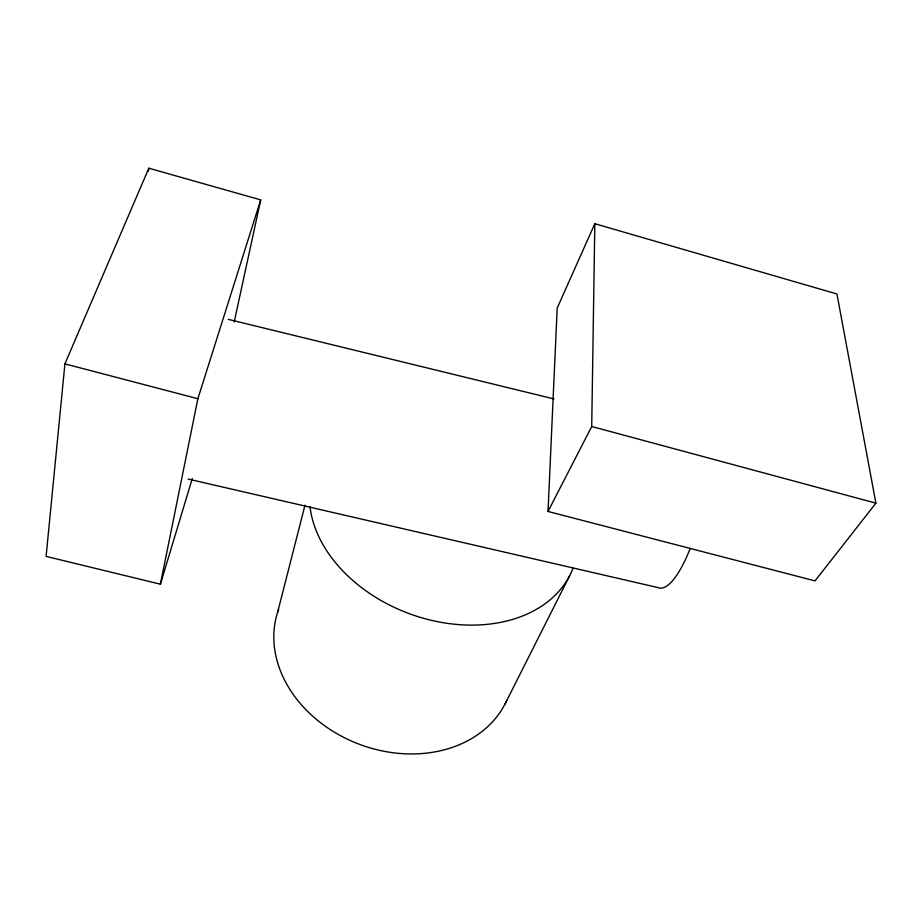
<?xml version="1.0" encoding="UTF-8"?>
<svg xmlns="http://www.w3.org/2000/svg" width="922" height="922" viewBox="0 0 922 922"><rect width="100%" height="100%" fill="white"/><g stroke="black" fill="none" stroke-linecap="round" stroke-linejoin="round"><path stroke-width="1.38" d="M548.025 511.468L591.717 426.506L594.828 223.712L836.946 293.991L875.9 503.158L815.025 580.895L548.025 511.468L557.199 308.086L594.828 223.712M234.2 321.997L260.707 199.89L148.822 168.207L64.92 363.867L46.1 556.392L160.393 584.191L192.306 478.495M148.43 171.066L148.822 168.207M160.393 584.191L197.873 398.719L260.707 199.89M277.672 612.116L304.986 505.198M504.945 704.143L569.577 575.847M188.053 479.037L658.158 587.614A79.43 22.877 -76.3 0 0 690.244 548.302M228.183 319.335L554.03 398.938M64.92 363.867L197.873 398.719M591.717 426.506L875.9 503.158M506.835 700.271A122.891 98.527 20.9 0 1 356.722 743.259A122.891 98.527 20.9 0 1 278.594 609.419M573.035 568.206A138.369 100.705 20.6 0 1 431.565 620.368A138.369 100.705 20.6 0 1 309.976 506.593"/></g></svg>
